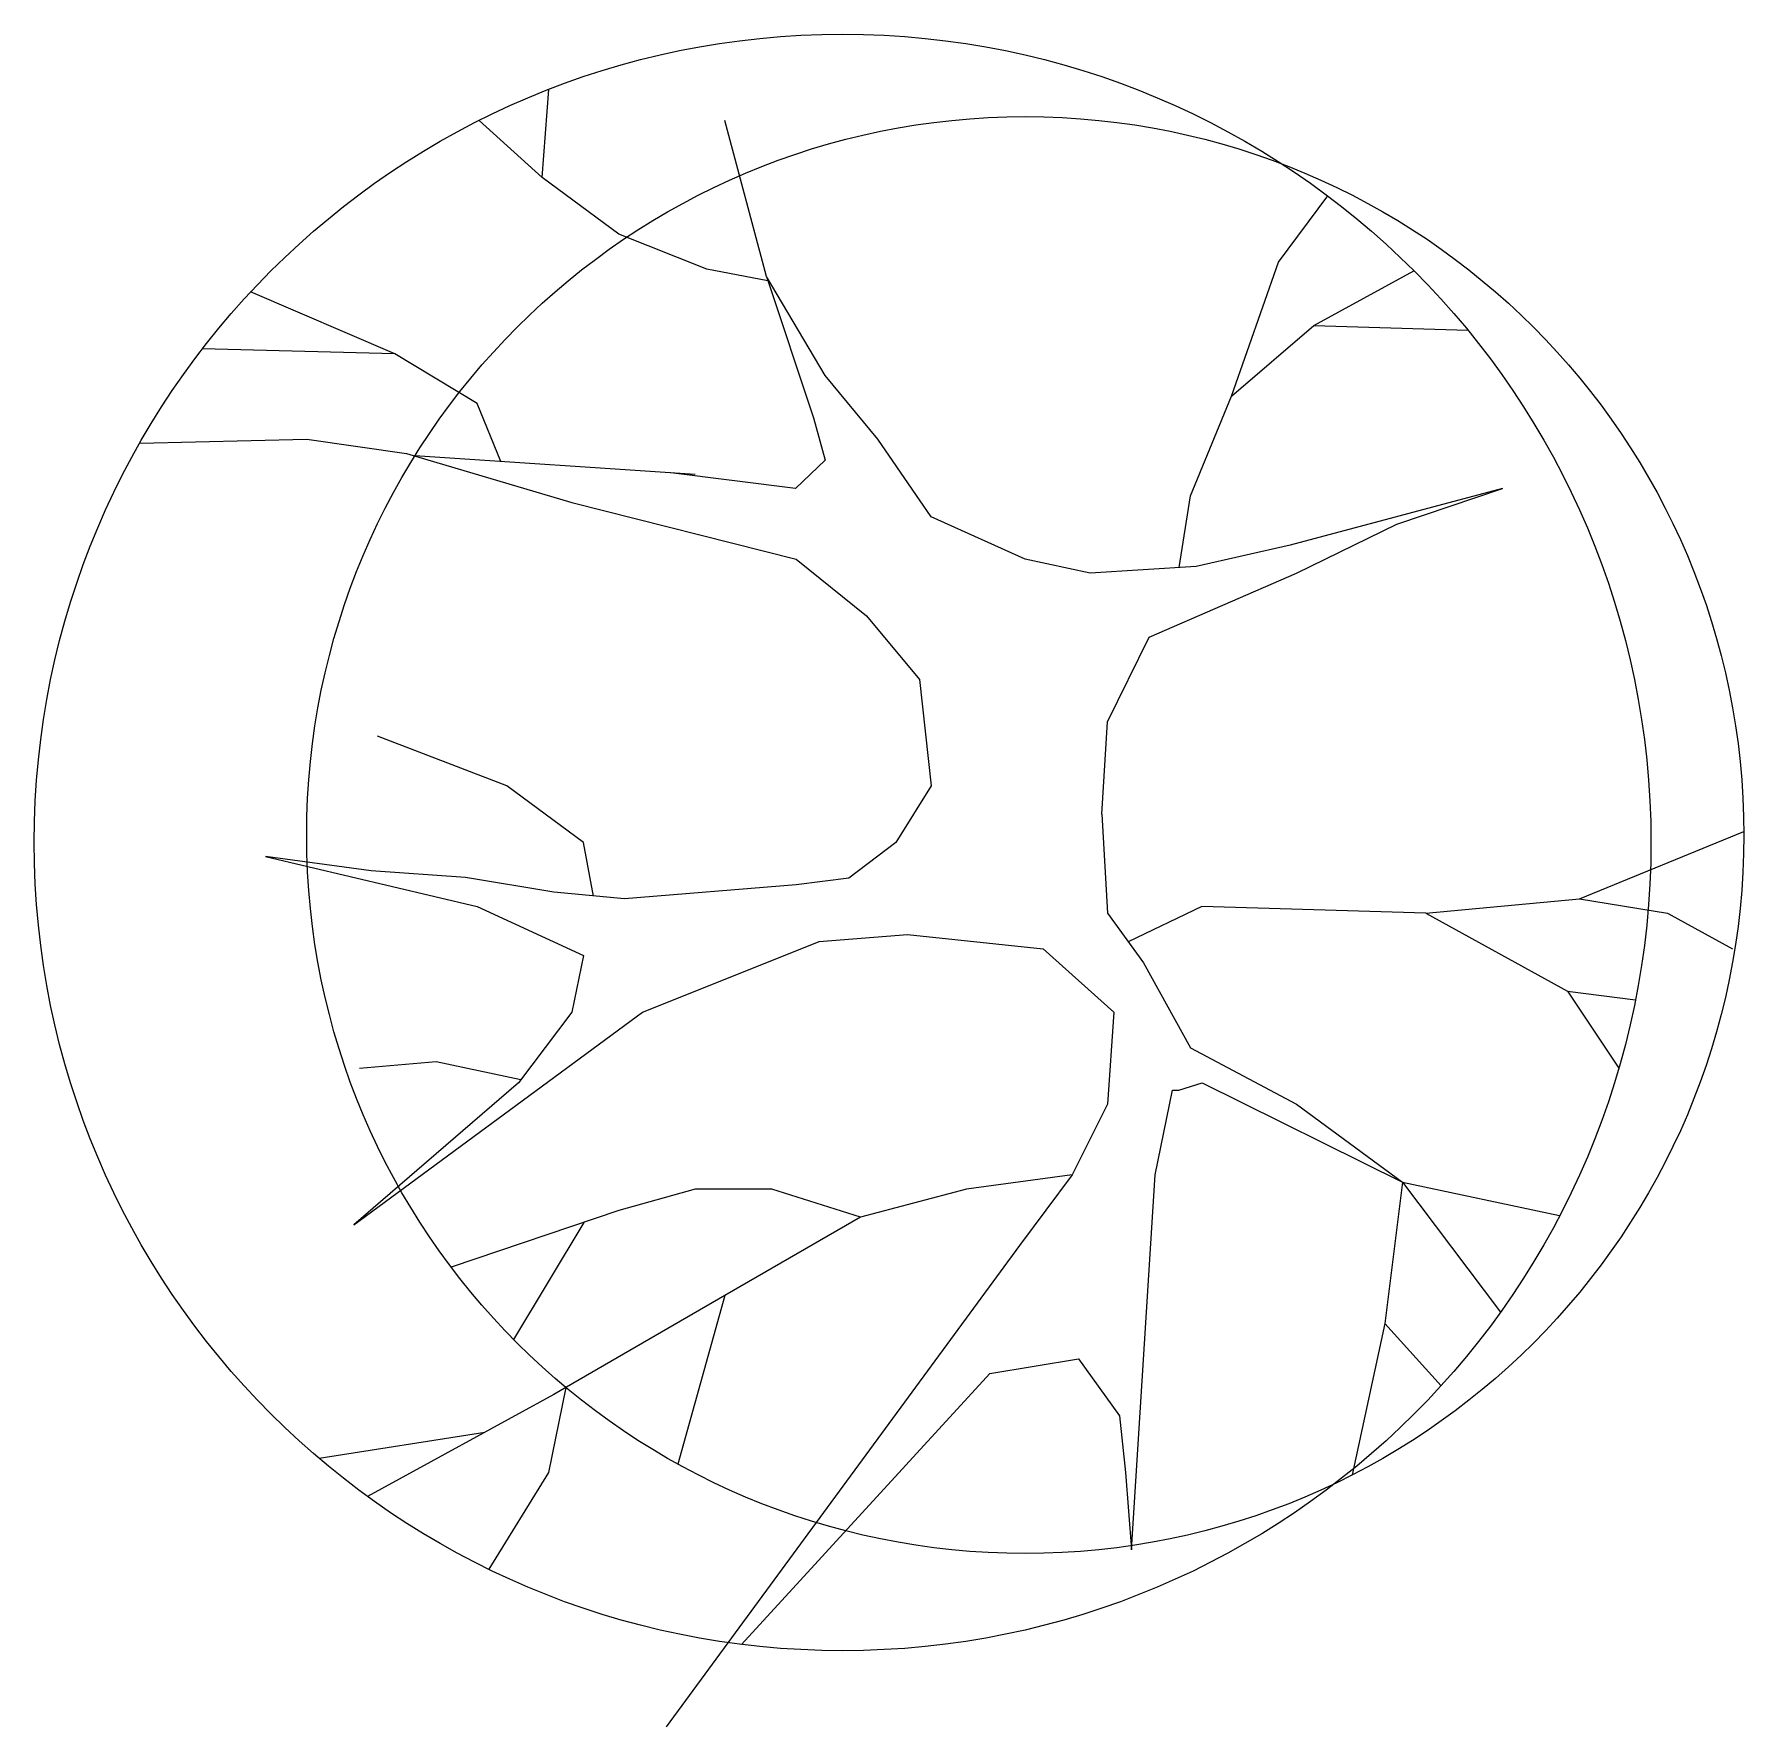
# Model space of a CAD drawing. Extents: x 2 to 492, y 5 to 490.
import ezdxf

# ---------------------------------------------------------------- set-up
doc = ezdxf.new("R2010")
doc.units = 0
doc.header["$LTSCALE"] = 25
doc.header["$MEASUREMENT"] = 0
doc.layers.get('0').update_dxf_attribs({"linetype": 'CONTINUOUS'})

msp = doc.modelspace()

# ---------------------------------------------------------------- linework, layer by layer
at = {"color": 0, "linetype": 'ByBlock'}
for p, q in [((147.57, 448.76), (149.47, 473.99)), ((147.57, 448.76), (129.51, 465.1)), ((211.77, 420.41), (199.9, 465.13)), ((169.55, 432.56), (147.57, 448.76)), ((358.49, 424.46), (372.58, 443.48)), ((194.77, 422.53), (169.55, 432.56)), ((212.17, 419.2), (194.77, 422.53)), ((345.01, 386.08), (358.49, 424.46)), ((368.61, 406.33), (397.29, 422.06)), ((105.35, 398.23), (64.05, 415.96)), ((345.01, 386.08), (368.61, 406.33)), ((368.61, 406.33), (412.68, 405.07)), ((105.35, 398.23), (50.21, 399.63)), ((128.95, 383.97), (105.35, 398.23)), ((135.67, 367.38), (128.95, 383.97)), ((333.28, 357.56), (345.01, 386.08)), ((32.28, 372.66), (80.14, 373.76)), ((80.14, 373.76), (108.72, 369.71)), ((108.72, 369.71), (156.07, 355.62)), ((191.39, 363.72), (111.1, 369)), ((330.06, 337), (333.28, 357.56)), ((422.69, 359.67), (361.86, 343.47)), ((392.35, 349.46), (422.69, 359.67)), ((156.07, 355.62), (220.27, 339.42)), ((363.62, 335.37), (392.35, 349.46)), ((361.86, 343.47), (334.89, 337.31)), ((220.27, 339.42), (240.5, 323.22)), ((304.55, 335.37), (285.94, 339.42)), ((334.89, 337.31), (304.55, 335.37)), ((240.5, 323.22), (255.6, 304.91)), ((309.54, 292.77), (321.41, 317.06)), ((255.6, 304.91), (258.97, 274.45)), ((307.92, 266.36), (309.54, 292.77)), ((137.45, 274.45), (100.37, 288.72)), ((159.44, 258.26), (137.45, 274.45)), ((258.97, 274.45), (248.85, 258.26)), ((307.92, 266.36), (309.54, 238.01)), ((444.68, 242.06), (491.77, 261.35)), ((162.3, 242.91), (159.44, 258.26)), ((248.85, 258.26), (235.37, 248.04)), ((68.27, 254.21), (128.95, 239.95)), ((98.61, 250.16), (68.27, 254.21)), ((125.58, 248.22), (98.61, 250.16)), ((150.94, 244), (125.58, 248.22)), ((220.27, 246.11), (171.17, 242.06)), ((235.37, 248.04), (220.27, 246.11)), ((171.17, 242.06), (150.94, 244)), ((400.71, 238.01), (444.68, 242.06)), ((444.68, 242.06), (469.89, 238.01)), ((128.95, 239.95), (159.44, 225.86)), ((309.54, 238.01), (319.8, 223.75)), ((336.51, 239.95), (315.43, 229.82)), ((400.71, 238.01), (336.51, 239.95)), ((400.71, 238.01), (441.31, 215.65)), ((469.89, 238.01), (488.51, 227.8)), ((226.87, 229.91), (252.22, 231.85)), ((252.22, 231.85), (291.07, 227.8)), ((159.44, 225.86), (156.07, 209.66)), ((206.64, 221.81), (226.87, 229.91)), ((291.07, 227.8), (311.29, 209.66)), ((176.3, 209.66), (206.64, 221.81)), ((319.8, 223.75), (333.28, 199.45)), ((441.31, 215.65), (455.97, 193.64)), ((441.31, 215.65), (460.74, 213.19)), ((93.63, 148.74), (176.3, 209.66)), ((156.07, 209.66), (140.82, 189.42)), ((311.29, 209.66), (309.54, 183.25)), ((333.28, 199.45), (363.62, 183.25)), ((117.23, 195.4), (95.24, 193.46)), ((141.46, 190.26), (117.23, 195.4)), ((140.82, 189.42), (93.63, 148.74)), ((323.17, 163.01), (328.15, 187.3)), ((328.15, 187.3), (329.91, 187.3)), ((329.91, 187.3), (336.65, 189.42)), ((336.65, 189.42), (393.96, 160.89)), ((309.54, 183.25), (299.42, 163.01)), ((363.62, 183.25), (393.96, 160.89)), ((299.42, 163.01), (269.08, 158.96)), ((299.42, 163.01), (284.32, 142.76)), ((316.42, 55.61), (323.17, 163.01)), ((191.39, 158.96), (169.55, 152.79)), ((213.38, 158.96), (191.39, 158.96)), ((238.74, 150.86), (213.38, 158.96)), ((269.08, 158.96), (238.74, 150.86)), ((393.96, 160.89), (388.98, 120.4)), ((393.96, 160.89), (439.01, 151.34)), ((393.96, 160.89), (422.07, 123.7)), ((169.55, 152.79), (121.48, 136.59)), ((159.47, 149.39), (139.34, 115.88)), ((238.74, 150.86), (199.9, 128.5)), ((284.32, 142.76), (183.04, 4.9)), ((199.9, 128.5), (150.94, 100.15)), ((199.9, 128.5), (186.44, 80.18)), ((388.98, 120.4), (379.59, 77.07)), ((388.98, 120.4), (405.04, 102.59)), ((275.82, 106.14), (301.18, 110.36)), ((301.18, 110.36), (312.91, 93.99)), ((204.68, 28.51), (275.82, 106.14)), ((150.94, 100.15), (97.56, 70.88)), ((154.32, 102.11), (149.33, 77.79)), ((312.91, 93.99), (314.67, 77.79)), ((131.09, 89.26), (83.66, 81.8)), ((149.33, 77.79), (132.25, 50.06)), ((314.67, 77.79), (316.42, 55.61))]:
    msp.add_line(p, q, dxfattribs=at)
for points in [[(285.94, 339.42), (258.97, 351.57), (243.72, 373.76), (228.62, 392.07), (211.77, 420.41), (225.25, 379.92), (228.62, 367.77), (220.12, 359.67), (184.42, 364.18)], [(321.41, 317.06), (363.62, 335.37)]]:
    msp.add_lwpolyline(points, dxfattribs=at)
for centre, radius in [((233.61, 258.26), 231.56), ((285.94, 260.37), 205.83)]:
    msp.add_circle(centre, radius, dxfattribs=at)

doc.saveas('drawing.dxf')
